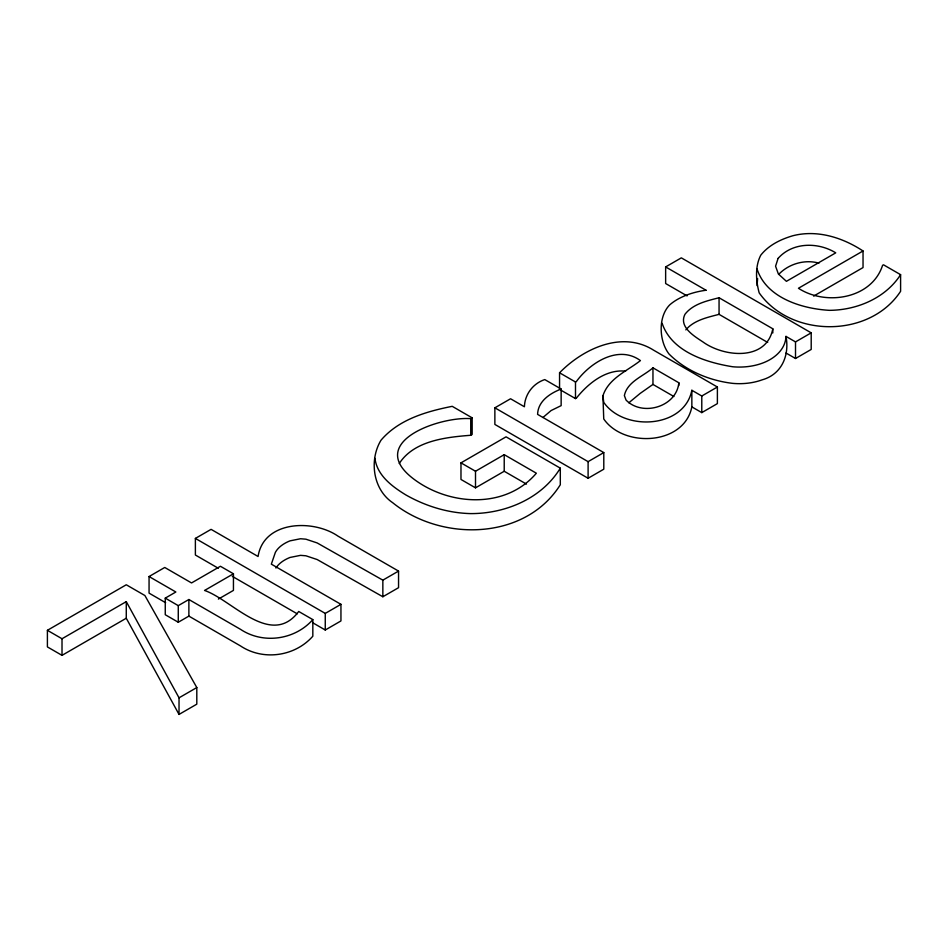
<?xml version="1.0" encoding="UTF-8"?>
<svg xmlns="http://www.w3.org/2000/svg" width="948" height="948" viewBox="0 0 948 948"><rect width="100%" height="100%" fill="white"/><g stroke="black" fill="none" stroke-linecap="round" stroke-linejoin="round"><path stroke-width="1.42" d="M785.999 353.012L795.514 358.498L811.204 349.445L811.204 332.843L795.514 341.896L785.999 336.41C789.625 355.441 781.733 374.377 762.121 379.852A42.316 24.435 0 0 1 732.745 383.371C709.246 380.598 685.878 370.858 669.015 353.995C659.038 341.197 657.865 316.905 669.691 304.901A59.89 34.578 0 0 1 706.035 290.242M863.035 250.971L798.441 288.263C825.696 306.133 871.781 298.952 882.576 265.333L883.489 264.8L900.6 274.671L900.6 291.285C869.861 338.306 791.118 338.163 759.182 292.861C755.912 280.869 754.904 266.554 760.746 255.225C768.662 245.177 780.631 239.358 792.682 235.791C817.081 229.428 842.523 237.498 863.035 250.971L863.035 267.573L813.633 296.096M757.073 285.621L757.606 278.499M526.46 484.108L504.218 471.263L475.505 487.841L460.977 479.463L460.977 462.861L506.054 436.838L560.304 468.158L560.304 484.76C525.097 540.775 441.116 541.901 392.709 502.724C372.789 489.298 369.056 459.875 381.013 440.204C398.741 419.407 426.363 411.479 452.22 406.325L472.163 417.843L472.163 434.445L470.741 435.274C445.761 437.229 413.956 440.713 399.274 463.501M785.999 336.41C785.406 349.836 773.9 359.043 762.121 363.25A42.316 24.435 0 0 1 732.745 366.769C705.845 362.432 671.634 351.684 662.131 323.304M691.85 390.28C684.231 428.579 623.903 431.601 603.746 402.355L602.928 395.778C608.462 378.453 627.209 370.952 640.433 360.596C618.345 344.468 590.094 362.776 576.42 381.463L575.495 381.997L559.557 372.789C582.996 348.805 622.042 330.224 653.622 350.191L717.387 387.009L717.387 403.611L701.781 412.617L691.85 406.882L691.85 390.28L701.781 396.015L717.387 387.009M691.85 406.882C684.231 445.181 623.903 448.203 603.746 418.957L602.928 395.778M772.81 328.79C766.434 361.532 723.751 357.064 702.954 341.944C694.303 336.22 678.531 326.941 684.989 314.262C693.059 303.87 706.971 300.848 719.058 297.755L772.81 328.79L772.81 332.949M678.827 382.767C676.623 406.905 642.329 416.919 626.047 400.068L624.365 395.565C627.232 381.677 643.289 376.309 652.959 367.824L678.827 382.767L678.827 385.528M560.304 468.158C541.782 498.624 505.272 513.757 470.575 513.603C447.823 513.022 425.616 506.149 405.886 494.951C392.176 486.561 377.067 475.458 374.922 458.275M900.6 274.671C885.42 298.253 856.767 310.15 829.405 310.34C801.913 308.764 766.268 297.885 757.073 269.019M685.831 329.88C693.972 320.199 707.374 317.39 719.058 314.357L767.69 342.441M542.955 417.487L551.12 410.543L561.145 405.637L561.145 389.036L544.78 379.579C533.049 383.466 524.801 394.332 524.41 406.763L510.557 398.764L494.868 407.818L494.868 424.431L588.104 478.254L603.793 469.189L603.793 452.587L537.599 414.383C537.931 401.229 550.089 393.278 561.145 389.036M778.936 274.138C788.961 263.745 804.982 259.171 818.954 263.153M312.828 619.613C294.911 639.924 263.153 644.427 240.543 629.354L188.877 599.515L178.271 605.642L165.26 598.129L165.26 614.731L178.271 622.244L188.877 616.117L240.543 645.955C263.153 661.029 294.911 656.526 312.828 636.215L312.828 619.613L298.715 611.472C271.069 648.408 231.987 599.752 204.567 590.462L233.445 573.789L233.445 590.391L218.384 599.089M628.832 402.793L640.184 393.396L652.959 384.426L652.959 367.824M218.301 568.255L195.383 555.018L195.383 538.417L211.084 529.351L258.069 556.488C263.663 520.476 313.278 519.042 338.033 536.153L398.551 571.087L398.551 587.689L382.85 596.754L317.165 559.545L305.896 555.789L300.54 555.35L290.005 557.46A37.849 21.851 0 0 0 275.927 568.03M687.099 295.906L665.638 283.523L665.638 266.921L681.328 257.856L811.204 332.843M47.4 630.313L126.274 584.774L144.89 595.522L196.805 687.561L196.805 704.163L179.03 714.425L126.274 618.238L126.274 601.636L62.011 638.751L47.4 630.313L47.4 646.915L62.011 655.352L126.274 618.238M165.651 602.715L149.061 593.14L149.061 576.538L164.751 567.473L191.543 582.949L220.422 566.264L233.445 573.789M460.977 462.861L475.505 471.239L504.218 454.661L536.355 473.218C505.272 509.751 448.096 505.794 412.605 478.171C365.81 441.638 440.464 416.255 470.741 418.661L472.163 417.843M165.26 598.129L175.854 592.002L149.061 576.538M560.778 390.102L575.495 398.598L576.42 398.065C588.092 383.478 605.772 369.045 625.621 371.154M179.03 714.425L179.03 697.823L196.805 687.561M195.383 538.417L325.259 613.403L340.948 604.338L340.948 620.94L325.259 630.005L312.532 622.646M340.948 604.338L271.341 564.155L275.347 552.435A37.849 21.851 0 0 1 290.005 540.858L300.54 538.748L305.896 539.187L317.165 542.943L382.85 580.152L398.551 571.087M494.868 407.818L588.104 461.652L603.793 452.587M665.638 266.921L706.035 290.242M652.959 384.426L673.898 396.525M232.307 576.337L297.245 613.83M126.274 601.636L179.03 697.823M795.514 341.896L795.514 358.498M719.058 297.755L719.058 314.357M701.781 396.015L701.781 412.617M588.104 461.652L588.104 478.254M575.495 381.997L575.495 398.598M559.557 372.789L559.557 389.391M504.218 454.661L504.218 471.263M475.505 471.239L475.505 487.841M470.741 418.661L470.741 435.274M382.85 580.152L382.85 596.754M325.259 613.403L325.259 630.005M188.877 599.515L188.877 616.117M178.271 605.642L178.271 622.244M62.011 638.751L62.011 655.352M778.071 258.437L775.571 266.198L778.367 273.972L786.413 281.331L835.745 252.843C818.029 241.894 792.433 242.06 778.071 258.437"/></g></svg>
